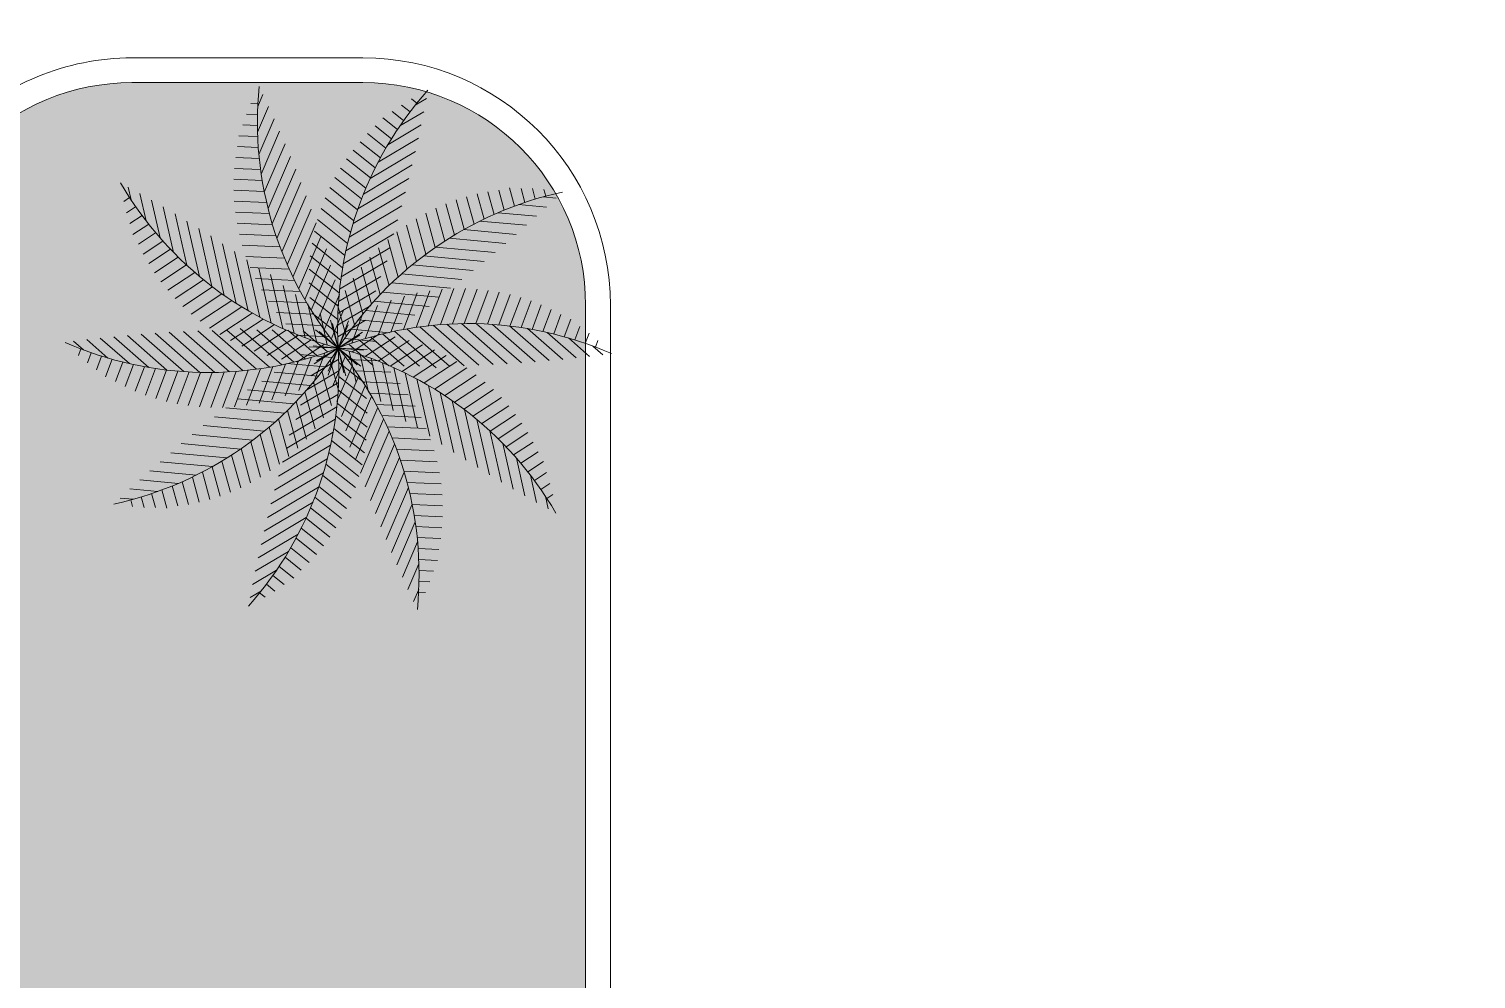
# Model space of a CAD drawing. Header units: inches. Extents: x 0 to 558, y -1 to 295.
# Drawn here: x 272.36 to 278.21, y 111.2 to 115.04 of the extents above; entities that cross this region are included whole.
import ezdxf

# ---------------------------------------------------------------- set-up
doc = ezdxf.new("R2010")
doc.units = ezdxf.units.IN
doc.header["$MEASUREMENT"] = 0
for name, color, linetype, lineweight in [('ARSIR BETON', 8, 'Continuous', 5), ('DINDING2', 146, 'Continuous', 5), ('POHON', 98, 'Continuous', 5), ('RUMPUT', 93, 'Continuous', 0)]:
    doc.layers.add(name, color=color, linetype=linetype, lineweight=lineweight)

# ---------------------------------------------------------------- blocks, each defined once
blk = doc.blocks.new('A$C08441736')
at = {"color": 82}
for p, q in [((0.00566543442131916, 0.7472691270879961), (-0.01974977966399287, 0.7762908332818126)), ((0.02946861037508409, 0.6757506528826956), (-0.02457915258065034, 0.7374679491316772)), ((0.002807607753356147, 0.754835075970675), (0.02185684412925323, 0.7619937811421488)), ((0.01379679417151334, 0.7247020872500829), (0.04359233046906254, 0.735899253140165)), ((0.0458468585029489, 0.6127107251555899), (-0.02907458873705928, 0.6982637416328613)), ((0.02386531215934951, 0.694223111229878), (0.0635082221866233, 0.7091209212745626)), ((0.03300972796386568, 0.663396857505286), (0.08471192071885575, 0.6828265473546931)), ((0.05716982247656041, 0.5554434409701418), (-0.03322720528564879, 0.6586680674360558)), ((0.04122395243398194, 0.6322210377726624), (0.09819646773402912, 0.6536313154269715)), ((0.06473037586848869, 0.5024724642686946), (-0.03702761772409349, 0.6186702103510975)), ((0.04849915342044239, 0.6006923329093283), (0.1130781847703284, 0.624961140150246)), ((0.05482362643432789, 0.5688063443670286), (0.1263643101218606, 0.5956913413390156)), ((0.06932718250917508, 0.4528857985220568), (-0.04046589991924911, 0.578258835697877)), ((0.06018261905938743, 0.5365575281860621), (0.1380715917463536, 0.565828212877685)), ((-0.2666918404893454, 0.4694586146897332), (-0.2208832146974167, 0.538921085503855)), ((-0.2439793741864275, 0.4456416042565444), (-0.1947852091228128, 0.5202377790136552)), ((0.07149513377830788, 0.4060726497225474), (-0.0435315398944694, 0.5374219398200448)), ((0.06455810279627648, 0.5039391092543698), (0.1482035497565011, 0.5353730776249903)), ((-0.2218580361830151, 0.4209282291858905), (-0.1696193169514689, 0.5001410509472464)), ((-0.200342836100985, 0.395295729453753), (-0.1453990903044861, 0.4786103513798315)), ((0.07161347919416881, 0.3615999517524948), (-0.04621339081740766, 0.4961467941175514)), ((0.0679284837784611, 0.4709429725944596), (0.1567506238249644, 0.5043223428088395)), ((0.07026824096025602, 0.4375595273945145), (0.163689771112706, 0.4726673489277514)), ((-0.2101127245220167, 0.4071418029772511), (-0.372629616358495, 0.4440359660337253)), ((-0.1794513575636968, 0.3687174419174998), (-0.1221465939953446, 0.4556122220612632)), ((-0.1592040857932985, 0.3411623035595841), (-0.09989339580207994, 0.4310987948045896)), ((0.06996276013348961, 0.3191473536054466), (-0.04849961653441926, 0.4544198828524945)), ((0.07154747668954241, 0.4037775381134943), (0.1689834745446868, 0.4403939970606863)), ((-0.1808427366245919, 0.3705434598219259), (-0.3511064460506782, 0.4091962853047686)), ((-0.1396248141135347, 0.3125942350821512), (-0.07868207214907451, 0.4050055083272164)), ((0.06675740367071836, 0.2784700003873045), (-0.05037763088962442, 0.4122268338572002)), ((0.07173135968986184, 0.3695839151537894), (0.1725780590376136, 0.4074821161053161)), ((-0.1546065971754947, 0.3346338530685725), (-0.3290151870935644, 0.3742276385647984)), ((-0.1207411503147712, 0.2829713730740712), (-0.05856840823259885, 0.3772477720635225)), ((-0.1025851512842938, 0.2522451076816979), (-0.03962458334714516, 0.3477161360561434)), ((0.06216561230936855, 0.239375821174622), (-0.05183402993761547, 0.3695523411277806)), ((0.07077943387875986, 0.3349634551150816), (0.1744011313708283, 0.3739045006811985)), ((0.2176884335036204, 0.1860479453779104), (0.2015444940145606, 0.363109742610178)), ((-0.1309890458361884, 0.2993187113926867), (-0.3063383194862928, 0.3391260484687246)), ((-0.109672685363675, 0.2645259800958651), (-0.2830572130666493, 0.3038872856454526)), ((-0.0851941248928895, 0.2203588666581467), (-0.02194381955201449, 0.3162692418936382)), ((0.05632212910661626, 0.201710952482209), (-0.05285451600304211, 0.3263800781075639)), ((0.0652728234988227, 0.2643686178915085), (0.1723254554351827, 0.3045990090074687)), ((0.06864475738896336, 0.2998985172383688), (0.174357839285591, 0.3396255052988132)), ((0.1909946142659727, 0.1571190772575214), (0.1752828049587184, 0.329441402647613)), ((-0.09040854061795085, 0.2301991374878546), (-0.2591520271716353, 0.2685068459191602)), ((-0.06861165347830298, 0.1872465633918048), (-0.005647303296973114, 0.2827233270185147)), ((0.04933677223766404, 0.1653499926192856), (-0.05773778463544272, 0.2876187376305334)), ((0.06060019717440474, 0.228349918181625), (0.1681454731998504, 0.2687654450016511)), ((0.1371045743162791, 0.1047715269317349), (0.1223472032746941, 0.2666258649524905)), ((0.1641282827016711, 0.1300822716430443), (0.1490811948779044, 0.2951141348380558)), ((-0.07299716348839803, 0.1962929053761992), (-0.2346015982297304, 0.2329799247907538)), ((-0.1984471868928999, 0.1281982177935803), (-0.2036513190779949, 0.2429689379783546)), ((-0.1655687621803764, 0.1111567338722715), (-0.1707493664402972, 0.2254085746709831)), ((0.04130033747129276, 0.1301892616360024), (-0.05352556702227704, 0.2384712352025399)), ((-0.05288891597233891, 0.1528305920825241), (0.009105190539571244, 0.2468361148369374)), ((0.05455277482815408, 0.1918145699722003), (0.1616118377610208, 0.2320473778573693)), ((0.1099360028843096, 0.08104959586829173), (0.09686678179357529, 0.2243888208647011)), ((-0.05727599994051528, 0.1627703811657349), (-0.2157689012499605, 0.1987510283349651)), ((-0.1326195999610296, 0.09255522143683195), (-0.137720374150896, 0.2050465084469934)), ((-0.09959472175923947, 0.07228388634386779), (-0.1045466232503537, 0.1814919694988762)), ((0.03228879813110013, 0.09614200537512763), (-0.05314224404918914, 0.1936959585963825)), ((-0.03808642008185608, 0.1170192011278894), (0.02209830816702548, 0.2082810509906796)), ((0.04704353628967006, 0.1547298710734003), (0.152452881917973, 0.1943427150100676)), ((0.08263303930145408, 0.05880163686603056), (0.07085864933672183, 0.1879395495720353)), ((-0.2084497039024756, 0.1330942074615751), (-0.3674827582795341, 0.0649008617813762)), ((-0.04311065310889493, 0.1296010544289344), (-0.1834729685027166, 0.1614657430321106)), ((-0.0664881917291849, 0.05021182083096416), (-0.07120346261518751, 0.1542013076864842)), ((0.02236636693141241, 0.0631348991532067), (-0.05225500005033263, 0.1483452531189371)), ((-0.02427630925884795, 0.07970299492074169), (0.03303244322840831, 0.1666038237105476)), ((0.03796959955702172, 0.1170571584173397), (0.1403024369584731, 0.1555138502165159)), ((0.05520453357728686, 0.03793058572341489), (0.04491996894924247, 0.1507285491961639)), ((-0.1744340207131542, 0.1158976401668802), (-0.3267388437476984, 0.05058935890019332)), ((-0.1420112868810523, 0.09801801646857615), (-0.2913836313021894, 0.03396718151438043)), ((-0.161694104339016, -0.003073097961526829), (-0.2319414368590564, 0.08493610510473634)), ((-0.1230612248246859, -6.141618461915309e-05), (-0.1912582979951011, 0.08537912434360319)), ((-0.03038866646942191, 0.09675939557742495), (-0.1568446064467251, 0.1254670949203301)), ((-0.01901499167739419, 0.06422382698269011), (-0.1294703351128017, 0.08929911241990252)), ((0.01158777512872604, 0.03110544519077084), (-0.05084354363143864, 0.1023959479686183)), ((-0.03329285898968129, 0.02618132102906184), (-0.03765503533060026, 0.1223837429535486)), ((-0.01154549432744162, 0.04075018516845842), (0.04147179572232251, 0.1211436023264926)), ((0.02765802895538512, 0.01835371044935618), (0.01905353725850189, 0.1127251471825726)), ((0.0272082982269601, 0.07875033395588431), (0.1246510784902195, 0.1153693417328074)), ((0.06695644472972218, -0.001761922239592681), (0.1249370365837962, 0.09553866255534753)), ((0.1014142680523294, -0.0009989583318413511), (0.1677939470728966, 0.1103966204414351)), ((0.1365798517828074, 0.0009517392532594475), (0.2102593123450726, 0.1245975036519857)), ((-0.1992842312047717, -0.007391189908092856), (-0.2706309751609296, 0.08199540815473581)), ((-0.1110548394786971, 0.07950964940775544), (-0.2433399320319482, 0.02278582504208476)), ((-0.08145869335140878, 0.06041798539996412), (-0.2006376601337222, 0.009314065454344638)), ((-0.08330384480947411, 0.001541437820726751), (-0.148242065856462, 0.08289913323579677)), ((-0.04232348310050116, 0.001612082126875986), (-0.1023989227347981, 0.07687745344270765)), ((-0.008908614943104763, 0.03197595710442906), (-0.1013201189626472, 0.05295497694084384)), ((1.894704264335178e-14, -1.880081052944987e-13), (-0.0529633832140553, 0.06635504838595584)), ((1.894789002596298e-14, -1.860837407444866e-13), (-0.04888597462231965, 0.05582303527801274)), ((1.894704264335178e-14, -1.880081052944987e-13), (-0.006737627381290692, 0.0738962391444137)), ((1.894704264335178e-14, -1.880081052944987e-13), (-0.003845758243248748, 0.08481345737150472)), ((1.894704264335178e-14, -1.880081052944987e-13), (0.04674081566398187, 0.07087600834448317)), ((1.894704264335178e-14, -1.880081052944987e-13), (0.03798426451583729, 0.06374359129837201)), ((0.01461185675095773, 0.03975386362128421), (0.1047578103838111, 0.07363072313024543)), ((0.03316385578291256, -0.001408517864099476), (0.08167281452160252, 0.07999717155953721)), ((0.06830026056613134, 0.04771772204520906), (0.1686572385031047, 0.02006769247275918)), ((0.0995225227043431, 0.07238325981776446), (0.2049158035362443, 0.04334564438093465)), ((-0.1014142680522915, 0.0009989583314653347), (-0.1677939470728587, -0.1103966204418111)), ((-0.05313326976122303, 0.04078143579230484), (-0.1572324026970039, -0.003856254058410107)), ((-0.03518797518921551, -0.0235729173552091), (-0.1280299020656827, 0.002006589685229696)), ((-0.06695644472968436, 0.001761922239216664), (-0.1249370365837583, -0.09553866255572348)), ((-0.02600221689933929, 0.02063274022693533), (-0.1130958525943055, -0.01671299540492519)), ((1.894704264335178e-14, -1.880081052944987e-13), (-0.0818507959562948, 0.02255126624202327)), ((-0.03316385578287466, 0.001408517863723459), (-0.0816728145215647, -0.07999717155991322)), ((1.894704264335178e-14, -1.880081052944987e-13), (-0.07236154113076028, 0.01642732929051107)), ((1.894789002596298e-14, -1.860837407444866e-13), (0.0794739866494738, 0.02986633311671155)), ((1.894704264335178e-14, -1.880081052944987e-13), (0.06819745840560268, 0.02924305814128713)), ((0.02600221689937713, -0.02063274022731134), (0.1130958525943282, 0.01671299540454924)), ((0.03518797518925335, 0.02357291735483309), (0.1280299020657205, -0.00200658968560566)), ((0.05313326976126087, -0.04078143579268079), (0.1572324026970265, 0.003856254058034097)), ((0.1230612248247237, 6.141618424319036e-05), (0.1912582979951389, -0.08537912434397919)), ((0.1616941043390538, 0.003073097961150812), (0.2319414368590942, -0.08493610510511235)), ((-0.2092430108197768, -0.0087665843703575), (-0.2940729563988652, -0.1511246226212385)), ((-0.1725030890191331, -0.004173899009777032), (-0.2556997179623468, -0.143790974142743)), ((-0.1365798517827696, -0.0009517392536354101), (-0.2102593123450347, -0.1245975036523617)), ((-0.06830026056609352, -0.04771772204558507), (-0.1686572385030668, -0.0200676924731352)), ((-0.01461185675091989, -0.03975386362166015), (-0.1047578103837733, -0.07363072313062144)), ((1.894621879914643e-14, -1.898790152736771e-13), (-0.07947398664943592, -0.02986633311708757)), ((1.894704264335178e-14, -1.880081052944987e-13), (-0.06819745840558004, -0.02924305814166313)), ((-0.05520453357724902, -0.03793058572379085), (-0.04491996894920457, -0.1507285491965398)), ((1.894704264335178e-14, -1.880081052944987e-13), (-0.04674081566394403, -0.07087600834485912)), ((0.01154549432747946, -0.04075018516883443), (-0.04147179572228465, -0.1211436023268686)), ((1.894704264335178e-14, -1.880081052944987e-13), (-0.03798426451579944, -0.06374359129874796)), ((-0.02765802895534727, -0.01835371044973219), (-0.01905353725846404, -0.1127251471829486)), ((-0.01158777512868821, -0.03110544519114685), (0.05084354363147653, -0.1023959479689942)), ((1.894704264335178e-14, -1.880081052944987e-13), (0.07236154113079812, -0.01642732929088709)), ((1.894704264335178e-14, -1.880081052944987e-13), (0.003845758243286589, -0.08481345737188073)), ((1.894704264335178e-14, -1.880081052944987e-13), (0.05296338321409319, -0.06635504838633179)), ((1.894704264335178e-14, -1.880081052944987e-13), (0.08185079595633261, -0.02255126624239929)), ((1.894704264335178e-14, -1.880081052944987e-13), (0.006737627381328533, -0.07389623914478972)), ((1.894621879914643e-14, -1.898790152736771e-13), (0.04888597462235755, -0.05582303527838876)), ((0.008908614943142603, -0.03197595710480507), (0.101320118962685, -0.05295497694121985)), ((0.03329285898971913, -0.02618132102943786), (0.0376550353306381, -0.1223837429539246)), ((0.042323483100539, -0.001612082127252002), (0.102398922734836, -0.07687745344308365)), ((0.08145869335144662, -0.06041798540034014), (0.2006376601337449, -0.009314065454720648)), ((0.08330384480951193, -0.001541437821102714), (0.1482420658564999, -0.08289913323617279)), ((-0.1290069566399915, -0.0975275983894172), (-0.2375687540865585, -0.06761700351559412)), ((-0.09952252270430527, -0.07238325981814046), (-0.2049158035362065, -0.04334564438131067)), ((-0.0272082982269222, -0.07875033395626028), (-0.1246510784901816, -0.1153693417331834)), ((-0.1099360028842717, -0.08104959586866774), (-0.09686678179353746, -0.2243888208650771)), ((-0.08263303930141624, -0.05880163686640657), (-0.07085864933668401, -0.1879395495724113)), ((0.02427630925888579, -0.07970299492111771), (-0.03303244322837047, -0.1666038237109236)), ((-0.02236636693137457, -0.06313489915358272), (0.05225500005037047, -0.1483452531193132)), ((0.01901499167743204, -0.06422382698306607), (0.1294703351128396, -0.08929911242027852)), ((0.06648819172920754, -0.05021182083134016), (0.07120346261522535, -0.1542013076868602)), ((0.0995947217592773, -0.07228388634424375), (0.1045466232503763, -0.1814919694992523)), ((-0.1832473036460108, -0.1491190622882713), (-0.2940089102437767, -0.1186023831208163)), ((-0.1568798973308638, -0.1231159303609666), (-0.2671407497786227, -0.09273721735528798)), ((-0.03796959955698388, -0.1170571584177157), (-0.1403024369584352, -0.1555138502168919)), ((-0.1371045743162412, -0.1047715269321109), (-0.1223472032746563, -0.2666258649528666)), ((-0.03228879813106229, -0.09614200537550363), (0.05314224404922698, -0.1936959585967586)), ((0.03808642008189392, -0.1170192011282654), (-0.02209830816698764, -0.2082810509910556)), ((0.03038866646945975, -0.09675939557780096), (0.156844606446763, -0.1254670949207062)), ((0.1326195999610523, -0.0925552214372079), (0.1377203741509186, -0.2050465084473693)), ((0.1655687621804142, -0.1111567338726474), (0.170749366440335, -0.2254085746713592)), ((-0.208198798247044, -0.1755123016258908), (-0.3184530273680514, -0.1451354134577721)), ((-0.1909946142659348, -0.1571190772578974), (-0.1752828049586806, -0.3294414026479889)), ((-0.1641282827016333, -0.1300822716434203), (-0.1490811948778664, -0.2951141348384319)), ((-0.04704353628963222, -0.1547298710737763), (-0.1524528819179351, -0.1943427150104436)), ((-0.0493367722376262, -0.1653499926196616), (0.05773778463548056, -0.2876187376309095)), ((-0.04130033747125492, -0.1301892616363784), (0.05352556702231488, -0.2384712352029159)), ((0.05288891597237674, -0.1528305920829001), (-0.009105190539533351, -0.2468361148373134)), ((0.04311065310893277, -0.1296010544293104), (0.1834729685027544, -0.1614657430324866)), ((0.05727599994055312, -0.1627703811661109), (0.2157689012499985, -0.1987510283353411)), ((0.1984471868929226, -0.1281982177939563), (0.2036513190780176, -0.2429689379787305)), ((-0.2176884335035826, -0.1860479453782864), (-0.2015444940145227, -0.363109742610554)), ((-0.05455277482811623, -0.1918145699725763), (-0.161611837760983, -0.2320473778577454)), ((-0.05632212910657841, -0.201710952482585), (0.05285451600308001, -0.32638007810794)), ((0.06861165347834079, -0.1872465633921809), (0.005647303297010955, -0.2827233270188906)), ((-0.2441911696789043, -0.2170725541608021), (-0.2278642914922323, -0.396140767150665)), ((-0.0606001971743669, -0.228349918182001), (-0.1681454731998125, -0.2687654450020271)), ((-0.06216561230933071, -0.2393758211749979), (0.05183402993765331, -0.3695523411281566)), ((0.08519412489292738, -0.2203588666585228), (0.02194381955205233, -0.3162692418940143)), ((0.1025851512843316, -0.252245107682074), (0.03962458334718306, -0.3477161360565194)), ((-0.06527282349878487, -0.2643686178918845), (-0.1723254554351449, -0.3045990090078449)), ((-0.06675740367068055, -0.2784700003876805), (0.05037763088966226, -0.4122268338575761)), ((0.1207411503148091, -0.2829713730744472), (0.05856840823263669, -0.3772477720638985)), ((-0.07077943387872196, -0.3349634551154577), (-0.1744011313707905, -0.3739045006815744)), ((-0.06864475738892553, -0.2998985172387449), (-0.1743578392855532, -0.3396255052991892)), ((-0.06996276013345179, -0.3191473536058225), (0.04849961653445711, -0.4544198828528705)), ((0.1396248141135725, -0.3125942350825272), (0.0786820721491124, -0.4050055083275924)), ((-0.07173135968982401, -0.3695839151541656), (-0.1725780590375757, -0.4074821161056921)), ((-0.071613479194131, -0.361599951752871), (0.0462133908174455, -0.4961467941179275)), ((-0.0715474766895046, -0.4037775381138702), (-0.168983474544649, -0.4403939970610622)), ((-0.07149513377826998, -0.4060726497229234), (0.0435315398945073, -0.5374219398204205)), ((-0.07026824096021819, -0.4375595273948904), (-0.1636897711126681, -0.4726673489281273)), ((-0.06932718250913726, -0.4528857985224329), (0.04046589991928696, -0.5782588356982526)), ((-0.06792848377842325, -0.4709429725948356), (-0.1567506238249265, -0.5043223428092157)), ((-0.06455810279623866, -0.5039391092547456), (-0.1482035497564632, -0.5353730776253665)), ((-0.06473037586845086, -0.5024724642690706), (0.03702761772413133, -0.6186702103514737)), ((-0.06018261905934958, -0.5365575281864384), (-0.1380715917463158, -0.5658282128780614)), ((-0.05482362643429005, -0.568806344367405), (-0.1263643101218227, -0.5956913413393919)), ((-0.05716982247652257, -0.555443440970518), (0.03322720528568663, -0.6586680674364314)), ((-0.04849915342040454, -0.600692332909704), (-0.1130781847702906, -0.6249611401506217)), ((-0.0412239524339441, -0.6322210377730381), (-0.0981964677339913, -0.6536313154273468)), ((-0.04584685850291106, -0.6127107251559655), (0.02907458873709712, -0.698263741633237)), ((-0.03300972796382784, -0.6633968575056617), (-0.08471192071881792, -0.6828265473550683)), ((-0.02946861037504625, -0.6757506528830713), (0.02457915258068824, -0.737467949132053)), ((-0.02386531215931166, -0.6942231112302543), (-0.06350822218658542, -0.7091209212749394)), ((-0.01379679417147544, -0.7247020872504593), (-0.0435923304690247, -0.7358992531405402)), ((-0.002807607753318306, -0.7548350759710502), (-0.02185684412921539, -0.7619937811425244)), ((-0.005665434421281318, -0.7472691270883718), (0.01974977966403072, -0.7762908332821878))]:
    blk.add_line(p, q, dxfattribs=at)
for p, q in [((0.443817205123287, 0.6012233643852146), (0.4403143959096895, 0.6396411059249685)), ((0.4210368745856388, 0.5293725475580164), (0.4135878323930219, 0.6110713670550849)), ((0.4459523279547622, 0.6090241339789123), (0.4655712652380195, 0.6036187879111705)), ((0.3727328210339059, 0.4157596046310209), (0.3602740024433514, 0.5524041214496391)), ((0.3972332158355951, 0.4687452819946641), (0.3869072931497362, 0.5819968480129079)), ((0.4371310401439444, 0.578186752301352), (0.4678176643428367, 0.5697320729754211)), ((0.3477138783101993, 0.3684612024879618), (0.3336892536771788, 0.5222790017132776)), ((0.4166403201613667, 0.517296700457335), (0.469888757896699, 0.5026258633283724)), ((0.4273615496946168, 0.5476106163441588), (0.4681900506488836, 0.5363616799772989)), ((0.3222864621661484, 0.3256428120535016), (0.3071544149038124, 0.4916064844203019)), ((0.4049610802863314, 0.4872467324775193), (0.4636374588290492, 0.4710804066747669)), ((0.2704796405643247, 0.2504471591972171), (0.2542403500156405, 0.4285547377266107)), ((0.2965242931081357, 0.2864958893308029), (0.2806709349188165, 0.4603706796238918)), ((0.3786892261080968, 0.4279494800058887), (0.4523694597285758, 0.4076493406394942)), ((0.3923147337793276, 0.4574632185851439), (0.4588251146085983, 0.439138493841459)), ((0.3640693636594397, 0.3987097028348645), (0.4442877430238291, 0.3766081947257667)), ((0.3317686317408338, 0.3410735072347742), (0.4232471540580238, 0.3158696410033587)), ((0.3484365787600394, 0.3697490027772984), (0.4345835898822267, 0.3460140572451428)), ((0.3140392383043638, 0.3126904579718301), (0.4102547035755663, 0.2861814845574973)), ((0.2752678638307473, 0.2568370328544263), (0.3791305610374278, 0.2282211188614582)), ((0.2952176066566772, 0.284608338643816), (0.3955675993457179, 0.2569602336242737)), ((0.7124458882601197, 0.2255307113177548), (0.7321934379817249, 0.2586702167062801)), ((0.2541483438338636, 0.2293880202830823), (0.3608690303835338, 0.1999846823214394)), ((0.4521432673895981, 0.07401533957252389), (0.5374521830281724, 0.2171771651839435)), ((0.4978824975974539, 0.09371028489239577), (0.5769481718543261, 0.226394966031263)), ((0.5459245506788996, 0.1172697304719816), (0.6161627865019422, 0.2351405765949172)), ((0.59688998617946, 0.1457350731778567), (0.6551037395485446, 0.2434269397972364)), ((0.651783363221497, 0.1807921217772128), (0.6937783227259419, 0.251266292315238)), ((0.718758416239572, 0.2305866727760996), (0.7314532872111578, 0.2146819339460527)), ((0.2081987982470818, 0.1755123016255148), (0.3184530273680892, 0.145135413457396)), ((0.2318107009196335, 0.2022746209932249), (0.3406853184016891, 0.1722778389562407)), ((0.2854698806958511, 0.02256189877116677), (0.3764834724505595, 0.1752970713322287)), ((0.3251468521596336, 0.03208341705079592), (0.4171917849913377, 0.1865493427260339)), ((0.3660317725037233, 0.04363206421437232), (0.4575829184543703, 0.1972693375638365)), ((0.4082912509606546, 0.05748743685174628), (0.497666652247328, 0.2074734672352071)), ((0.6411284711408594, 0.1736067861027848), (0.6755840604894607, 0.1304391831353078)), ((0.6676202007313635, 0.1918294786151884), (0.6940391929577862, 0.1587305071916209)), ((0.6934960863189783, 0.2108237298183429), (0.7133525509752264, 0.1859466054149133)), ((0.1832473036460486, 0.1491190622878953), (0.2940089102438145, 0.1186023831204403)), ((0.2092430108198146, 0.008766584369981484), (0.294072956398903, 0.1511246226208625)), ((0.2468701652411326, 0.014848186108991), (0.3354475660042364, 0.1634950456574283)), ((0.5862794201218626, 0.1394987033642911), (0.6293164455584208, 0.08557986865360372)), ((0.6140168395901695, 0.1561607362832174), (0.6519846991089936, 0.1085927940068377)), ((0.1568798973309017, 0.1231159303605907), (0.2671407497786605, 0.09273721735491203)), ((0.4992241245611811, 0.09432734454558485), (0.5549674696258761, 0.02448942758282805)), ((0.5288939856041098, 0.1085683226450482), (0.5808010772511726, 0.04353664663026406)), ((0.5579084125819516, 0.1236304597502899), (0.605584851191388, 0.06389914730710237)), ((0.3736613999988698, 0.04598713357426791), (0.4408680748947533, -0.03821258883701362)), ((0.4061246449583518, 0.05672842729377055), (0.4710583460448561, -0.02462360529956994)), ((0.4378579204173155, 0.06838426156159981), (0.5001162833170516, -0.009615979962901559)), ((0.4688844387792347, 0.08092555477347049), (0.5280776570825624, 0.006765472348724742)), ((0.1992842312048095, 0.00739118990771684), (0.2706309751609675, -0.08199540815511178)), ((0.235900168471658, 0.01292979297063549), (0.3075709365699483, -0.07686275796613037)), ((0.2715999084818294, 0.01961625158221772), (0.3429423666666518, -0.0697649770622184)), ((0.3064328356549322, 0.02738869459010897), (0.3768825853564128, -0.06087410635931321)), ((0.3404412246289042, 0.03619415831491594), (0.4094972252769367, -0.05032248745582661)), ((0.1420112868810749, -0.09801801646895214), (0.2913836313022273, -0.03396718151475638)), ((0.1744340207131768, -0.1158976401672562), (0.3267388437477362, -0.05058935890056934)), ((0.2084497039024983, -0.1330942074619511), (0.3674827582795719, -0.06490086178175221)), ((0.2442115362266581, -0.1495420263154885), (0.4076185606130427, -0.07947312306639358)), ((0.2819074884503884, -0.1651604948970545), (0.4471661964509447, -0.09429759004064463)), ((0.3217722083091114, -0.1798489962990819), (0.4861443647149206, -0.1093662446102035)), ((0.3641048282554528, -0.193479262578608), (0.5245706234847395, -0.1246715578735709)), ((0.2640080424390825, -0.157958782239014), (0.2691235144729175, -0.2707742120804379)), ((0.4092967122546757, -0.2058834769363428), (0.5624614845636399, -0.1402064495723827)), ((0.4578769252061968, -0.2168347764366723), (0.5998324981302683, -0.1559642517928532)), ((0.2966971287873541, -0.1708246419354087), (0.3017113984133247, -0.2814081774234606)), ((0.3293289816512867, -0.1824282876861354), (0.334208968697038, -0.2900503863979199)), ((0.3619058725549328, -0.1928198151542373), (0.3666208152392038, -0.2968020639246085)), ((0.394429759174227, -0.2020423984696511), (0.3989504411587266, -0.3017404669726481)), ((0.4269023269999113, -0.2101332090529282), (0.431200443800991, -0.3049228767932042)), ((0.5105916572575901, -0.2260131948758635), (0.6366983287196347, -0.1719386763848696)), ((0.5685550693472458, -0.2329409802399996), (0.673072823596987, -0.1881237856436362)), ((0.6335707604084667, -0.2368447496243328), (0.708969074435462, -0.2045139658619183)), ((0.09040854061798867, -0.2301991374882306), (0.2591520271716731, -0.2685068459195361)), ((0.4593250227838951, -0.2171241532340497), (0.4633726386229829, -0.3063893310511618)), ((0.4916990814934368, -0.2230424666936746), (0.4954681406711478, -0.3061644207218509)), ((0.5240255480590108, -0.2279111940852281), (0.5274874125711473, -0.3042583484445224)), ((0.5563052948824374, -0.231749575155246), (0.5594302839842377, -0.3006673576072473)), ((0.588539035835368, -0.2345733534631163), (0.5912959444741965, -0.2953735750384232)), ((0.6207273372997945, -0.2363950198654592), (0.6232292142329302, -0.2915708315507362)), ((0.6528706266647729, -0.2372239999006843), (0.6547889530813883, -0.2795303242897875)), ((0.6849691985851933, -0.2370667918203047), (0.6864110090965334, -0.2688641453214613)), ((0.7089444572267227, -0.2363070079661916), (0.7443994730843981, -0.2211039034169722)), ((0.7170232192209269, -0.2359270600744996), (0.7179450146524837, -0.2562561220159583)), ((0.1096726853637128, -0.2645259800962412), (0.2830572130666871, -0.3038872856458287)), ((0.1309890458362263, -0.2993187113930626), (0.3063383194863306, -0.3391260484691007)), ((0.1546065971755325, -0.3346338530689485), (0.3290151870936022, -0.3742276385651744)), ((0.1592040857933363, -0.3411623035599601), (0.09989339580211777, -0.4310987948049655)), ((0.1794513575637346, -0.3687174419178759), (0.1221465939953824, -0.4556122220616392)), ((0.1808427366246298, -0.3705434598223019), (0.3511064460507161, -0.4091962853051446)), ((0.2003428361010228, -0.395295729454129), (0.145399090304524, -0.4786103513802077)), ((0.221858036183053, -0.4209282291862666), (0.1696193169515067, -0.5001410509476226)), ((0.2101127245220545, -0.407141802977627), (0.3726296163585328, -0.4440359660341012)), ((0.2439793741864654, -0.4456416042569203), (0.1947852091228507, -0.5202377790140312)), ((0.2429779300504573, -0.4445563231100041), (0.3936011976772187, -0.4787504264621469)), ((0.2666918404893831, -0.4694586146901093), (0.2208832146974547, -0.5389210855042312)), ((0.2899827351508465, -0.4923985181968373), (0.2479077109864934, -0.5561994964513423)), ((0.2802301051360399, -0.482966761687168), (0.4140367499467266, -0.5133431989664067)), ((0.3138414551194633, -0.5144773928439155), (0.2758607682640752, -0.5720698725698198)), ((0.3382593240975675, -0.5357083950416829), (0.3047522364602423, -0.5865172777976742)), ((0.3230514405004505, -0.5226414965789756), (0.4339509659352417, -0.5478176190610399)), ((0.3632294583564698, -0.5561019630163806), (0.3328219909213325, -0.6022106987125505)), ((0.3887466634686803, -0.5756659734017756), (0.3654315885858663, -0.6110200727788831)), ((0.3733556613975431, -0.5640149767264204), (0.4533577366832112, -0.5821768402539382)), ((0.414807358238665, -0.5944058565875653), (0.397283791995101, -0.6209779309013318)), ((0.4414095231827649, -0.612324674842555), (0.4302061485501108, -0.6293130491931801)), ((0.4346503396685897, -0.6078834819869304), (0.47227021067636, -0.6164238474802852))]:
    blk.add_line(p, q)
at = {"color": 60}
for p, q in [((-0.4346503396685519, 0.6078834819865543), (-0.4722702106763222, 0.6164238474799085)), ((-0.4414095231827273, 0.6123246748421789), (-0.430206148550073, 0.6293130491928041)), ((-0.4148073582386272, 0.5944058565871884), (-0.3972837919950631, 0.6209779309009567)), ((-0.3887466634686426, 0.5756659734013995), (-0.3654315885858285, 0.6110200727785069)), ((-0.363229458356432, 0.5561019630160045), (-0.3328219909212946, 0.6022106987121744)), ((-0.3733556613975053, 0.5640149767260447), (-0.4533577366831734, 0.5821768402535614)), ((-0.3382593240975297, 0.5357083950413065), (-0.3047522364602044, 0.5865172777972973)), ((-0.3138414551194256, 0.5144773928435397), (-0.2758607682640374, 0.5720698725694441)), ((-0.2899827351508087, 0.4923985181964611), (-0.2479077109864554, 0.5561994964509658)), ((-0.3230514405004126, 0.5226414965785995), (-0.4339509659352039, 0.5478176190606636)), ((-0.2802301051360021, 0.4829667616867919), (-0.4140367499466888, 0.5133431989660305)), ((-0.2429779300504193, 0.4445563231096279), (-0.3936011976771809, 0.478750426461771)), ((-0.5563052948824146, 0.2317495751548699), (-0.5594302839842005, 0.3006673576068714)), ((-0.5240255480589879, 0.2279111940848522), (-0.5274874125711245, 0.3042583484441464)), ((-0.491699081493399, 0.2230424666932987), (-0.49546814067111, 0.3061644207214747)), ((-0.4593250227838573, 0.2171241532336738), (-0.4633726386229604, 0.3063893310507857)), ((-0.4269023269998735, 0.2101332090525522), (-0.4312004438009683, 0.3049228767928281)), ((-0.3944297591742044, 0.202042398469275), (-0.3989504411586888, 0.3017404669722721)), ((-0.7170232192209041, 0.2359270600741236), (-0.717945014652461, 0.2562561220155823)), ((-0.6849691985851705, 0.2370667918199288), (-0.6864110090965113, 0.2688641453210852)), ((-0.6528706266647502, 0.2372239999003084), (-0.6547889530813504, 0.2795303242894115)), ((-0.620727337299771, 0.2363950198650831), (-0.6232292142329074, 0.2915708315503603)), ((-0.588539035835346, 0.2345733534627402), (-0.5912959444741592, 0.2953735750380471)), ((-0.3619058725549101, 0.1928198151538613), (-0.3666208152391661, 0.2968020639242324)), ((-0.329328981651264, 0.1824282876857593), (-0.3342089686970002, 0.2900503863975439)), ((-0.2966971287873315, 0.1708246419350327), (-0.3017113984133021, 0.2814081774230847)), ((-0.2640080424390449, 0.157958782238638), (-0.2691235144728948, 0.2707742120800619)), ((-0.7089444572266999, 0.2363070079658156), (-0.7443994730843609, 0.2211039034165961)), ((-0.6335707604084437, 0.2368447496239568), (-0.7089690744354248, 0.2045139658615422)), ((-0.5685550693472079, 0.2329409802396235), (-0.6730728235969493, 0.1881237856432602)), ((-0.5105916572575674, 0.2260131948754874), (-0.636698328719612, 0.1719386763844936)), ((-0.457876925206159, 0.2168347764362963), (-0.5998324981302456, 0.1559642517924772)), ((-0.4092967122546379, 0.2058834769359668), (-0.5624614845636171, 0.1402064495720067)), ((-0.3641048282554302, 0.1934792625782319), (-0.5245706234847167, 0.124671557873195)), ((-0.3217722083090735, 0.1798489962987059), (-0.4861443647148828, 0.1093662446098275)), ((-0.2819074884503658, 0.1651604948966784), (-0.4471661964509221, 0.09429759004026869)), ((-0.2442115362266202, 0.1495420263151125), (-0.4076185606130202, 0.07947312306601757)), ((-0.3404412246288664, -0.03619415831529195), (-0.4094972252768989, 0.05032248745545059)), ((-0.3064328356548943, -0.02738869459048499), (-0.3768825853563751, 0.0608741063589372)), ((-0.2715999084817916, -0.01961625158259373), (-0.342942366666614, 0.06976497706184238)), ((-0.2359001684716202, -0.01292979297101145), (-0.3075709365699105, 0.07686275796575437)), ((-0.4378579204172777, -0.06838426156197583), (-0.5001162833170136, 0.009615979962525544)), ((-0.406124644958314, -0.05672842729414657), (-0.4710583460448183, 0.02462360529919397)), ((-0.373661399998832, -0.04598713357464386), (-0.4408680748947155, 0.03821258883663761)), ((-0.4992241245611433, -0.09432734454596081), (-0.5549674696258389, -0.02448942758320402)), ((-0.4688844387791969, -0.0809255547738465), (-0.5280776570825246, -0.006765472349100759)), ((-0.3251468521595958, -0.03208341705117194), (-0.4171917849912998, -0.1865493427264099)), ((-0.2854698806958132, -0.02256189877154273), (-0.3764834724505218, -0.1752970713326047)), ((-0.2468701652410948, -0.01484818610936702), (-0.3354475660041987, -0.1634950456578043)), ((-0.5579084125819138, -0.1236304597506659), (-0.6055848511913504, -0.0638991473074784)), ((-0.5288939856040719, -0.1085683226454243), (-0.5808010772511347, -0.04353664663064008)), ((-0.4521432673895602, -0.0740153395728999), (-0.5374521830281342, -0.2171771651843196)), ((-0.4082912509606168, -0.05748743685212229), (-0.4976666522472903, -0.2074734672355831)), ((-0.3660317725036853, -0.04363206421474832), (-0.4575829184543325, -0.1972693375642124)), ((-0.6140168395901312, -0.1561607362835934), (-0.6519846991089558, -0.1085927940072137)), ((-0.5862794201218243, -0.1394987033646671), (-0.629316445558383, -0.08557986865397967)), ((-0.5459245506788617, -0.1172697304723576), (-0.6161627865019045, -0.2351405765952933)), ((-0.4978824975974162, -0.09371028489277178), (-0.5769481718542878, -0.2263949660316391)), ((-0.6676202007313253, -0.1918294786155644), (-0.6940391929577484, -0.1587305071919969)), ((-0.6411284711408209, -0.1736067861031608), (-0.6755840604894219, -0.1304391831356838)), ((-0.5968899861794228, -0.1457350731782327), (-0.6551037395485063, -0.2434269397976124)), ((-0.69349608631894, -0.210823729818719), (-0.713352550975188, -0.1859466054152893)), ((-0.6517833632214599, -0.1807921217775889), (-0.6937783227259042, -0.251266292315614)), ((-0.2541483438338258, -0.2293880202834584), (-0.3608690303834959, -0.1999846823218154)), ((-0.2318107009195955, -0.202274620993601), (-0.3406853184016512, -0.1722778389566167)), ((-0.7124458882600825, -0.2255307113181309), (-0.7321934379816866, -0.2586702167066561)), ((-0.7187584162395336, -0.2305866727764757), (-0.7314532872111205, -0.2146819339464287)), ((-0.2752678638307094, -0.2568370328548024), (-0.3791305610373901, -0.2282211188618342)), ((-0.2704796405642869, -0.2504471591975931), (-0.2542403500156027, -0.4285547377269868)), ((-0.3140392383043259, -0.312690457972206), (-0.4102547035755286, -0.2861814845578732)), ((-0.2952176066566393, -0.2846083386441922), (-0.3955675993456801, -0.2569602336246496)), ((-0.2965242931080978, -0.2864958893311791), (-0.2806709349187787, -0.4603706796242677)), ((-0.331768631740796, -0.3410735072351502), (-0.423247154057986, -0.3158696410037347)), ((-0.3222864621661106, -0.3256428120538776), (-0.3071544149037746, -0.4916064844206778)), ((-0.3640693636594019, -0.3987097028352407), (-0.4442877430237913, -0.3766081947261427)), ((-0.3484365787600016, -0.3697490027776745), (-0.4345835898821888, -0.3460140572455189)), ((-0.3477138783101615, -0.3684612024883379), (-0.333689253677141, -0.5222790017136537)), ((-0.3786892261080589, -0.4279494800062646), (-0.4523694597285379, -0.4076493406398701)), ((-0.372732821033868, -0.4157596046313969), (-0.3602740024433135, -0.5524041214500148)), ((-0.3923147337792898, -0.4574632185855199), (-0.4588251146085605, -0.439138493841835)), ((-0.4166403201613288, -0.517296700457711), (-0.4698887578966611, -0.5026258633287484)), ((-0.4049610802862936, -0.4872467324778954), (-0.4636374588290114, -0.4710804066751427)), ((-0.3972332158355573, -0.46874528199504), (-0.3869072931496984, -0.5819968480132836)), ((-0.4273615496945791, -0.5476106163445356), (-0.4681900506488457, -0.5363616799776756)), ((-0.4210368745856009, -0.5293725475583927), (-0.4135878323929841, -0.6110713670554606)), ((-0.4371310401439066, -0.5781867523017277), (-0.467817664342799, -0.5697320729757973)), ((-0.4459523279547244, -0.6090241339792879), (-0.4655712652379818, -0.6036187879115458)), ((-0.4438172051232492, -0.6012233643855909), (-0.4403143959096517, -0.6396411059253447))]:
    blk.add_line(p, q, dxfattribs=at)
at = {"color": 106}
for p, q in [((0.2441911696789422, 0.2170725541604261), (0.2278642914922701, 0.3961407671502891)), ((0.172503089019171, 0.004173899009401015), (0.2556997179623846, 0.143790974142367)), ((0.1290069566400294, 0.09752759838904125), (0.2375687540865964, 0.0676170035152181)), ((0.1110548394787197, -0.07950964940813138), (0.2433399320319709, -0.02278582504246077)), ((0.2312590850178831, -0.1437725398336555), (0.2364393780809248, -0.2580175175684619)), ((0.07299716348843588, -0.1962929053765752), (0.2346015982297682, -0.2329799247911298))]:
    blk.add_line(p, q, dxfattribs=at)
at = {"color": 85}
blk.add_line((-0.2312590850178605, 0.1437725398332795), (-0.2364393780809022, 0.2580175175680859), dxfattribs=at)
at = {"color": 82}
for centre, start, end in [((-0.9753237262941856, 0.3810504743363788), 338.6598460027291, 23.6829047089455), ((-1.013029318783155, -0.2650045930739457), 14.65984600272911, 59.68290470894551), ((-0.6637921430971282, -0.8098369131049169), 50.6598460027291, 95.6829047089455), ((-0.06100893021311392, -1.045339057674182), 86.65984600272913, 131.6829047089455), ((0.565077620395048, -0.8815572119797728), 122.6598460027291, 167.6829047089456), ((0.9753237262942239, -0.3810504743367548), 158.6598460027291, 203.6829047089455)]:
    blk.add_arc(centre, 1.047117870664299, start, end, dxfattribs=at)
for centre, start, end in [((-0.5650776203949656, 0.8815572119793964), 302.6598460027291, 347.6829047089456), ((0.06100893021318217, 1.045339057673787), 266.6598460027291, 311.6829047089456), ((0.6637921430971815, 0.8098369131045331), 230.6598460027291, 275.6829047089455), ((1.013029318783208, 0.2650045930735774), 194.6598460027291, 239.6829047089456)]:
    blk.add_arc(centre, 1.047117870664299, start, end)

msp = doc.modelspace()

# ---------------------------------------------------------------- hatches: boundary and pattern name
at = {"layer": 'ARSIR BETON'}
h = msp.add_hatch(dxfattribs=at)
h.set_pattern_fill('AR-HBONE', color=256, scale=0.004, style=0)
h.set_pattern_definition([(45, (37.07979678488971, 226.1472495293129), (5.684341886080802e-17, 0.5747363917484258), [1.2192, -0.4064]), (135, (37.36716478488971, 226.4346175293129), (5.684341886080802e-17, 0.5747363917484258), [1.2192, -0.4064])])
edge = h.paths.add_edge_path()
edge.add_arc((191.2827530460388, 190.0678956543874), 13.99998324843415, 90, 180)
edge.add_line((177.2827697976046, 190.0678956543874), (177.2827697958809, 133.2715303996917))
edge.add_arc((191.2827486305768, 133.2715098016121), 13.99997883471105, 179.9999157010851, 263.1191927485166)
edge.add_line((189.6054912243188, 119.3723654047253), (189.6054912243184, 112.3226705917808))
edge.add_line((189.6054912243184, 112.3226705917808), (189.7054912243192, 112.3226705917808))
edge.add_line((189.7054912243192, 112.3226705917808), (189.705491224319, 112.2226705917809))
edge.add_line((189.705491224319, 112.2226705917809), (201.7054912243115, 112.2226705917805))
edge.add_line((201.7054912243115, 112.2226705917805), (201.7054912496359, 119.2715309675217))
edge.add_line((201.7054912496359, 119.2715309675217), (380.2200184182929, 119.2715309631573))
edge.add_arc((380.2200184175784, 133.271530397784), 13.99999943462672, 270.0000000029237, 359.9999999993218)
edge.add_line((394.2200178522052, 133.2715303976183), (394.2200178527473, 186.8365306403635))
edge.add_arc((380.0700144284386, 186.8365266512287), 14.15000342430926, 1.615268768599631e-05, 89.99998380649028)
edge.add_line((380.0700184276549, 200.9865300755374), (288.3872765684852, 200.9865301410767))
edge.add_arc((288.3872765719509, 203.9865301406582), 2.999999999581492, 180.0000000198341, 269.9999999338081, ccw=False)
edge.add_line((285.3872765723694, 203.9865301396197), (285.3985681154834, 204.9823001466166))
edge.add_line((285.3985681154834, 204.9823001466166), (271.3873246073365, 205.1475171556722))
edge.add_line((271.3873246073365, 205.1475171556722), (271.3873204512137, 204.9086303990666))
edge.add_arc((270.5465688308253, 204.90863052321), 0.8407516203884131, 270.00000009337174, 359.9999915398413, ccw=False)
edge.add_line((270.5465688321954, 204.0678789028216), (191.2827530460388, 204.0678789028216))
edge = h.paths.add_edge_path()
edge.add_line((191.2672355975751, 197.9562481935145), (265.7565847507126, 197.9584512519224))
edge.add_arc((265.7568436984304, 189.2029500703031), 8.755501185448518, 41.34299786484178, 90.00169454735197, ccw=False)
edge.add_line((272.3301992487418, 194.9865300876956), (332.5823111287879, 194.9865300876956))
edge.add_line((332.5823111287879, 194.9865300876955), (332.5823111294587, 191.871529060519))
edge.add_line((332.5823111294587, 191.8715290605191), (340.1822420460586, 191.8715290631811))
edge.add_line((340.1822420460586, 191.8715290631811), (340.1822420691279, 194.9865300704816))
edge.add_line((340.1822420691279, 194.9865300704816), (380.0700186656723, 194.9865296794636))
edge.add_arc((380.0700185857783, 186.8365304170786), 8.149999262385025, -2.2737367544323206e-13, 89.99999943833228, ccw=False)
edge.add_line((388.2200178481633, 186.8365304170786), (388.2200178481633, 163.1715301763664))
edge.add_line((388.2200178481633, 163.1715301763664), (388.2200178453184, 157.7117318763081))
edge.add_line((388.2200178453184, 157.7117318763081), (388.2200178477973, 133.271530398664))
edge.add_arc((380.2200184175098, 133.2715303978526), 7.999999430287525, -89.99999999975239, 5.811386927234707e-09, ccw=False)
edge.add_line((380.2200184175443, 125.2715309675651), (191.2827530423658, 125.2715309667489))
edge.add_arc((191.1850453941413, 133.1732207511342), 7.902293858948923, 180.1231675278102, 270.7084498023279, ccw=False)
edge.add_line((183.2827697939069, 133.1562333699121), (183.2674892419708, 189.9541127231707))
edge.add_arc((191.2674722009004, 189.9562649485785), 7.999983248434781, 90.00169455004323, 180.015414211516, ccw=False)
at = {"layer": 'RUMPUT'}
h = msp.add_hatch(dxfattribs=at)
h.set_pattern_fill('GRASS', color=256, scale=0.03, angle=356.6696884681404, style=0)
h.set_pattern_definition([(86.66968846814034, (11419550.41578869, -7751067.717597668), (-0.5066041251576352, 0.5692059985833484), [0.1428749999999998, -0.9347549999999993]), (41.66968846814034, (11419550.41578869, -7751067.717597668), (-0.5066044704663831, 0.5692063865624448), [0.142875, -0.6191249999999999]), (131.6696884681403, (11419550.41578869, -7751067.717597668), (-0.5692063865624448, -0.5066044704663831), [0.142875, -0.6191249999999999])])
edge = h.paths.add_edge_path()
edge.add_line((277.6146365772103, 117.9215091383909), (277.614636084613, 117.0215090836662))
edge.add_line((277.614636084613, 117.0215090836662), (254.6804870612595, 117.0215090855671))
edge.add_line((254.6804870612595, 117.0215090855671), (254.680487061159, 112.8215090851444))
edge.add_line((254.680487061159, 112.8215090851443), (271.8804870564374, 112.8215090853426))
edge.add_line((271.8804870564374, 112.8215090853427), (271.8804870562478, 113.9215085364613))
edge.add_arc((272.7804870562478, 113.9215085366164), 0.9000000000000057, 89.99995518379183, 180.0000000098747, ccw=False)
edge.add_line((272.7804877602192, 114.8215085366161), (273.7145991671763, 114.8215078059632))
edge.add_arc((273.714598463205, 113.9215078059635), 0.900000000000011, -5.335891728464048e-09, 89.99995518379359, ccw=False)
edge.add_line((274.614598463205, 113.9215078058796), (274.6145984628743, 110.3714768660045))
edge.add_arc((272.7145984628743, 110.3714768661814), 1.899999999999977, 269.99999999660344, 359.9999999946638, ccw=False)
edge.add_line((272.7145984627617, 108.4714768661814), (265.7804870693251, 108.4714768665924))
edge.add_line((265.7804870693251, 108.4714768665924), (265.7804870605047, 112.3714768609231))
edge.add_line((265.7804870605048, 112.3714768609231), (256.9804870646888, 112.3714768609231))
edge.add_line((256.9804870646888, 112.3714768609231), (256.9804870646888, 110.3714779005626))
edge.add_line((256.9804870646888, 110.3714779005626), (249.9804870605128, 110.3714778847312))
edge.add_line((249.9804870605128, 110.3714778847312), (249.9804871772131, 58.77147684096548))
edge.add_line((249.9804871772131, 58.77147684096548), (249.9804871774392, 58.67147684096545))
edge.add_line((249.9804871774392, 58.67147684096545), (263.2804871774312, 58.67147687104517))
edge.add_line((263.2804871774312, 58.67147687104517), (263.2804871463885, 72.71450545972317))
edge.add_line((263.2804871463885, 72.71450545972317), (283.2125092559191, 72.7145054597234))
edge.add_line((283.2125092559191, 72.7145054597234), (283.2125092559193, 99.92150725843044))
edge.add_line((283.2125092559192, 99.9215072584305), (288.2125092559184, 99.9215072584305))
edge.add_line((288.2125092559184, 99.9215072584305), (288.2125092559188, 114.9215072584305))
edge.add_line((288.2125092559188, 114.9215072584305), (283.2125092559188, 114.9215072584305))
edge.add_line((283.2125092559188, 114.9215072584305), (283.2124965006229, 117.5721108445775))
edge.add_line((283.2124965006229, 117.5721108445775), (283.7124965006193, 117.5721126689198))
edge.add_line((283.7124965006192, 117.5721126689198), (283.7124966215652, 117.9215327922359))
edge.add_line((283.7124966215652, 117.9215327922359), (288.9833205407081, 117.9215309678277))
edge.add_line((288.9833205407081, 117.9215309678277), (288.9833205406127, 113.6421739938863))
edge.add_line((288.9833205406127, 113.6421739938863), (290.2396756642892, 102.0895869748213))
edge.add_line((290.2396756642892, 102.0895869748213), (290.0268782381464, 99.67453693765975))
edge.add_line((290.0268782381464, 99.67453693765975), (291.3825988209181, 92.91034563435227))
edge.add_line((291.3825988209181, 92.91034563435227), (293.4855262536292, 92.96482561690817))
edge.add_line((293.4855262536292, 92.96482561690817), (295.3649940366726, 71.13710270223322))
edge.add_line((295.3649940366726, 71.13710270223322), (283.3992702058511, 72.15803143126647))
edge.add_line((283.3992702058511, 72.15803143126647), (282.6840495507234, 38.97379364935574))
edge.add_line((282.6840495507234, 38.97379364935574), (273.2055351620246, 39.31440227433728))
edge.add_line((273.2055351620246, 39.31440227433734), (273.5717478763669, 53.89687249250852))
edge.add_line((273.5717478763669, 53.89687249250852), (262.5185843777034, 53.83045596223138))
edge.add_line((262.5185843777034, 53.83045596223138), (262.3013289688951, 39.31439065451895))
edge.add_line((262.3013289688951, 39.31439065451895), (261.1732790161633, 39.2046775741286))
edge.add_line((261.1732790161633, 39.20467757412854), (260.6910416384809, 23.9308320209206))
edge.add_line((260.6910416384809, 23.9308320209206), (244.0188136738935, 24.45587196261869))
edge.add_line((244.0188136738935, 24.45587196261869), (243.8981937352264, 27.56786638021396))
edge.add_line((243.8981937352264, 27.56786638021396), (245.2899320917542, 30.02002477453613))
edge.add_line((245.2899320917542, 30.02002477453613), (243.2834695154876, 65.21930477957488))
edge.add_line((243.2834695154876, 65.21930477957494), (243.7784810900954, 65.31717779133663))
edge.add_line((243.7784810900954, 65.31717779133663), (243.360483561318, 76.07678742027514))
edge.add_line((243.360483561318, 76.07678742027514), (243.0022077622417, 85.29910925752023))
edge.add_line((243.0022077622417, 85.29910925752023), (242.9465685130954, 88.5671470106418))
edge.add_line((242.9465685130954, 88.56714701064186), (247.9804870602556, 88.56714700921947))
edge.add_line((247.9804870602556, 88.56714700921947), (247.9804870609581, 117.9215090843695))
edge.add_line((247.9804870609581, 117.9215090843695), (277.6146365772014, 117.921492864704))

# ---------------------------------------------------------------- linework, layer by layer
at = {"layer": 'DINDING2'}
for points in [[(277.6146365772103, 117.9215091383909), (277.614636084613, 117.0215090836662), (254.6804870612595, 117.0215090855671), (254.680487061159, 112.8215090851443), (271.8804870564374, 112.8215090853427), (271.8804870562478, 113.9215085364613, -0.4142137915218593), (272.7804877602192, 114.8215085366161), (273.7145991671763, 114.8215078059632, -0.4142133333021342), (274.614598463205, 113.9215078058796), (274.6145984628743, 110.3714768660045, -0.4142135623631752), (272.7145984627617, 108.4714768661814), (265.7804870693251, 108.4714768665924), (265.7804870605048, 112.3714768609231), (256.9804870646888, 112.3714768609231), (256.9804870646888, 110.3714779005626), (249.9804870605128, 110.3714778847312), (249.9804871772131, 58.77147684096548), (249.9804871774392, 58.67147684096545), (263.2804871774312, 58.67147687104517), (263.2804871463885, 72.71450545972317), (283.2125092559191, 72.7145054597234)], [(265.7804870695513, 108.3714768665923), (272.7145984627558, 108.3714768661815, 0.4142135623631722), (274.7145984628743, 110.3714768659951), (274.7145984632049, 113.9215078058703, 0.4142133333021321), (273.7145992453953, 114.9215078059631), (272.7804878384383, 114.9215085366161, 0.4142137915218568), (271.7804870562478, 113.9215085364441), (271.7804870564202, 112.9215090853415), (254.7804870611614, 112.9215090851455), (254.7804870612571, 116.9215090855589), (277.7146360298801, 116.9215090836579), (277.7146365772103, 117.9215090836579)]]:
    msp.add_lwpolyline(points, format="xyb", dxfattribs=at)

# ---------------------------------------------------------------- block references
at = {"layer": 'POHON', "lineweight": 0, "xscale": -1.377873410171134, "yscale": 1.377873410170821, "zscale": 1.377873410170977, "rotation": 270}
msp.add_blockref('A$C08441736', (273.614463984366, 113.7479572995846), dxfattribs=at)

doc.saveas('drawing.dxf')
